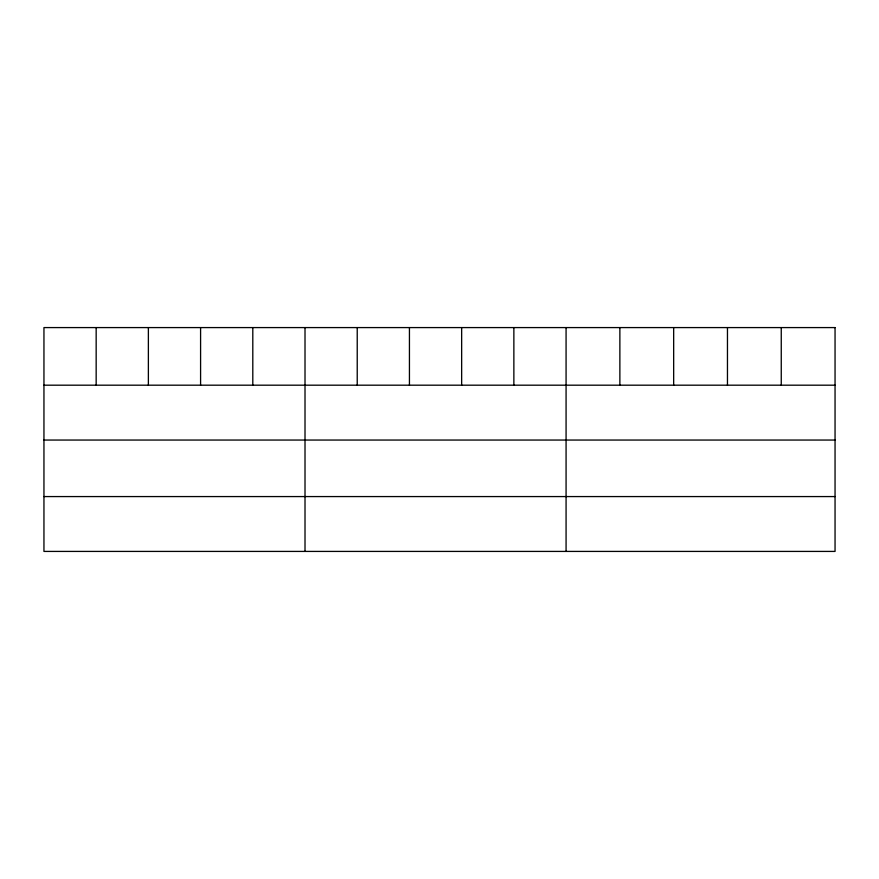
<?xml version="1.0" encoding="UTF-8"?>
<svg xmlns="http://www.w3.org/2000/svg" width="879" height="879" viewBox="0 0 879 879"><rect width="100%" height="100%" fill="white"/><g stroke="black" fill="none" stroke-linecap="round" stroke-linejoin="round"><path stroke-width="1.32" d="M43.95 385.189L835.05 385.189M43.95 440.049L835.05 440.049M43.95 496.569L835.05 496.569M781.255 327.581L781.255 385.189M727.46 327.581L727.46 385.189M673.666 327.581L673.666 385.189M619.871 327.581L619.871 385.189M566.076 327.581L566.076 551.419M513.863 327.581L513.863 385.189M461.651 327.581L461.651 385.189M409.438 327.581L409.438 385.189M357.226 327.581L357.226 385.189M305.013 327.581L305.013 551.419M252.8 327.581L252.8 385.189M200.588 327.581L200.588 385.189M148.375 327.581L148.375 385.189M96.163 327.581L96.163 385.189M835.05 327.581L43.95 327.581L43.95 551.419L835.05 551.419L835.05 327.581"/></g></svg>
